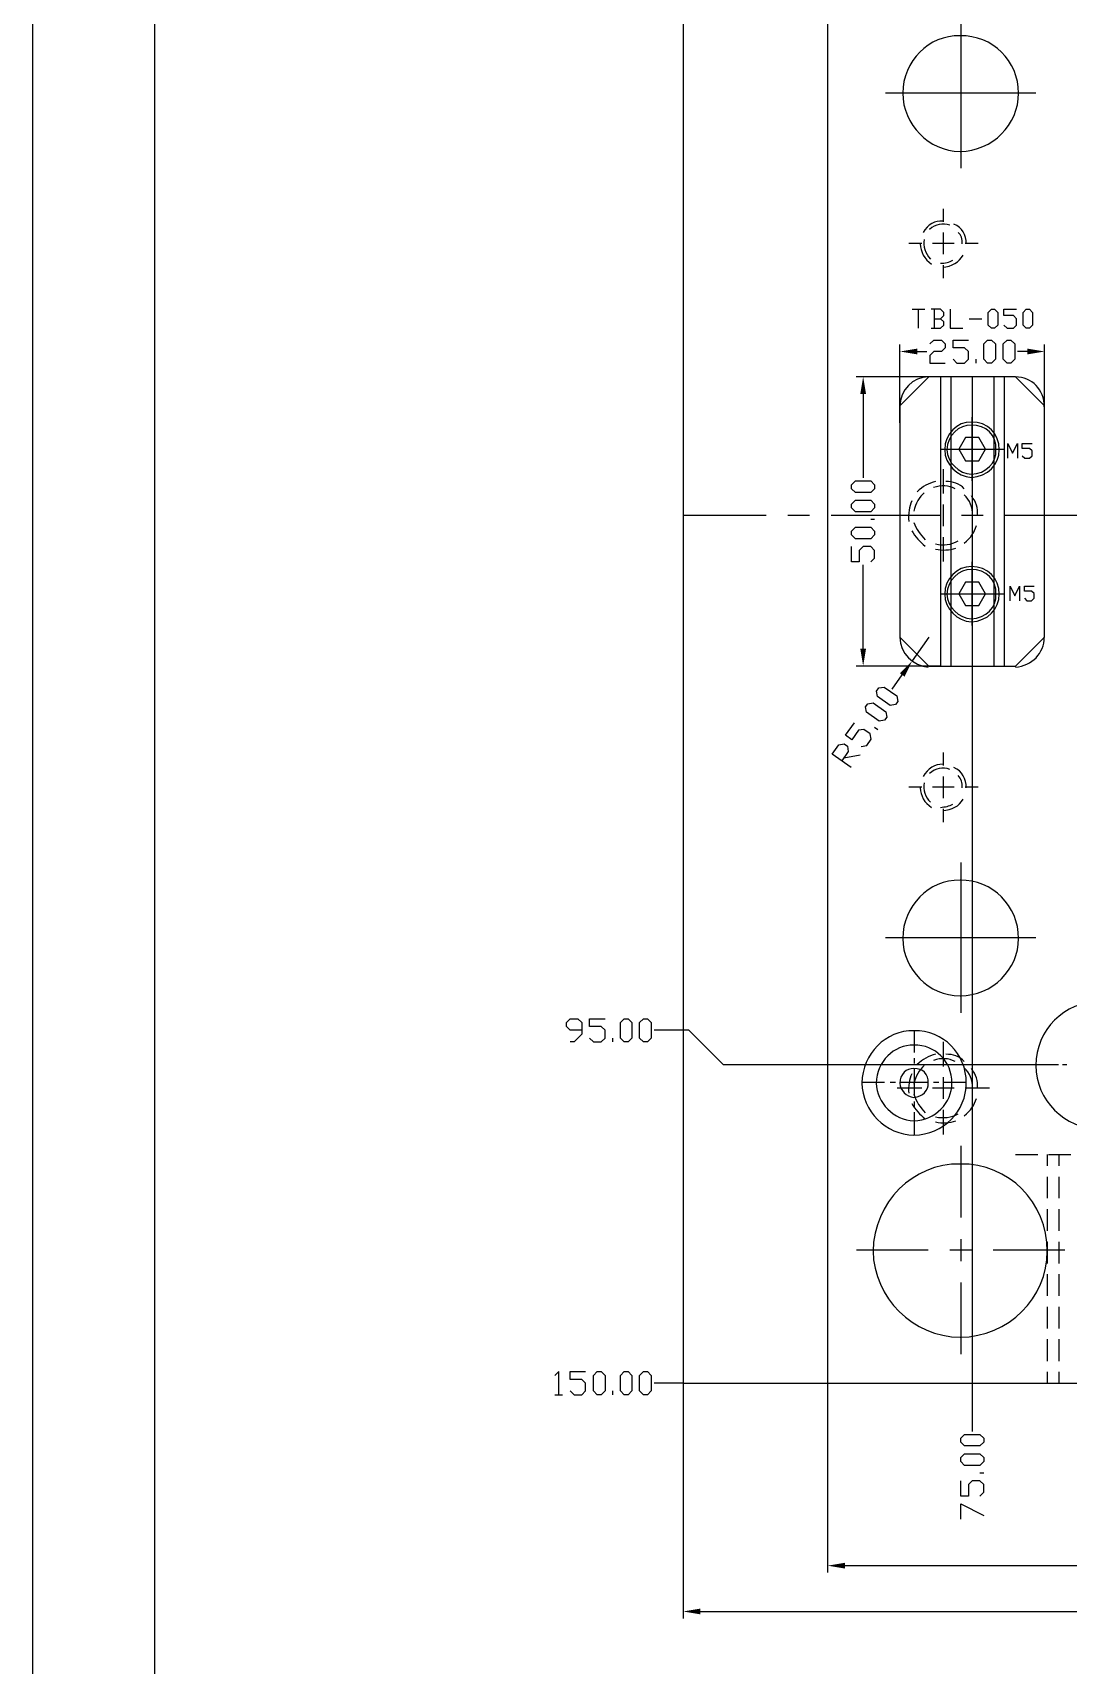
# Model space of a CAD drawing. Header units: inches. Extents: x 2 to 1172, y 492 to 1320.
# Drawn here: x 1.6 to 180.9, y 882.7 to 1165.3 of the extents above; entities that cross this region are included whole.
import ezdxf

# ---------------------------------------------------------------- set-up
doc = ezdxf.new("R2010")
doc.units = ezdxf.units.IN
doc.header["$MEASUREMENT"] = 0

# ---------------------------------------------------------------- blocks, each defined once
blk = doc.blocks.new('AHH1270-500010_1')
at = {"transparency": 33554687}
for points in [[(153.27, 1108.04), (150.27, 1108.54), (153.28, 1109.04)], [(172.3, 1108.04), (175.3, 1108.54), (172.3, 1109.04)], [(144.39, 1101.17), (143.89, 1104.17), (143.39, 1101.17)], [(144.39, 1057.11), (143.89, 1054.11), (143.39, 1057.11)], [(151.07, 1052.28), (152.39, 1055.02), (150.25, 1052.85)], [(140.76, 897.92), (137.75, 898.42), (140.76, 898.92)], [(115.73, 889.99), (112.72, 890.49), (115.73, 890.99)]]:
    blk.add_hatch(color=1, dxfattribs=at).paths.add_polyline_path(points)
for points in [[(0.12, 490.67), (1167.98, 490.67), (1167.98, 1318.03), (0.12, 1318.03), (0.12, 490.67)], [(21.3, 497.92), (21.3, 1310.77)]]:
    blk.add_lwpolyline(points, dxfattribs=at)
at = {"color": 4, "transparency": 33554687}
for points in [[(112.72, 930), (363.04, 930), (363.04, 1230.38), (112.72, 1230.38), (112.72, 930)], [(137.74, 1230.38), (137.74, 930)], [(157.76, 1133.25), (157.76, 1131)], [(157.76, 1129.12), (157.76, 1125.38)], [(154.02, 1127.24), (151.77, 1127.24)], [(159.64, 1127.24), (155.9, 1127.24)], [(163.78, 1127.24), (161.52, 1127.24)], [(157.76, 1123.5), (157.76, 1121.25)], [(155.26, 1104.17), (150.26, 1099.15)], [(170.28, 1104.17), (155.26, 1104.17)], [(157.27, 1104.17), (157.27, 1054.1)], [(159.04, 1104.17), (159.04, 1054.1)], [(162.78, 1104.17), (162.78, 1054.1)], [(166.52, 1104.17), (166.52, 1054.1)], [(168.28, 1104.17), (168.28, 1054.1)], [(175.3, 1099.15), (170.28, 1104.17)], [(150.26, 1099.15), (150.26, 1059.11)], [(175.3, 1059.11), (175.3, 1099.15)], [(157.76, 1088.19), (157.76, 1083.95)], [(157.76, 1082.07), (157.76, 1078.31)], [(157.76, 1076.43), (157.76, 1072.18)], [(150.26, 1059.11), (155.26, 1054.1)], [(170.28, 1054.1), (175.3, 1059.11)], [(155.26, 1054.1), (170.28, 1054.1)], [(157.76, 1039.14), (157.76, 1036.88)], [(157.76, 1035), (157.76, 1031.25)], [(154.02, 1033.12), (151.77, 1033.12)], [(159.64, 1033.12), (155.9, 1033.12)], [(163.78, 1033.12), (161.52, 1033.12)], [(157.76, 1029.37), (157.76, 1027.11)], [(152.76, 987.21), (152.76, 991.06)], [(157.76, 989.07), (157.76, 984.82)], [(152.76, 985.33), (152.76, 986.27)], [(152.76, 979.71), (152.76, 984.39)], [(177.68, 985.07), (173.8, 985.07)], [(179.17, 985.07), (178.42, 985.07)], [(147.6, 982.05), (143.75, 982.05)], [(149.48, 982.05), (148.54, 982.05)], [(154.02, 981.06), (149.77, 981.06)], [(155.1, 982.05), (150.42, 982.05)], [(159.64, 981.06), (155.9, 981.06)], [(156.98, 982.05), (156.04, 982.05)], [(157.76, 982.94), (157.76, 979.18)], [(161.77, 982.05), (157.92, 982.05)], [(165.78, 981.06), (161.52, 981.06)], [(152.76, 977.83), (152.76, 978.77)], [(152.76, 973.04), (152.76, 976.89)], [(157.76, 977.3), (157.76, 973.06)], [(170.27, 969.58), (174.11, 969.58)], [(175.8, 967.61), (175.8, 969.58)], [(175.99, 969.58), (179.84, 969.58)], [(177.8, 967.61), (177.8, 969.58)], [(175.8, 961.99), (175.8, 965.73)], [(177.8, 961.99), (177.8, 965.73)], [(175.8, 956.35), (175.8, 960.11)], [(177.8, 956.35), (177.8, 960.11)], [(175.8, 950.73), (175.8, 954.47)], [(177.8, 950.73), (177.8, 954.47)], [(175.8, 945.09), (175.8, 948.85)], [(177.8, 945.09), (177.8, 948.85)], [(175.8, 939.45), (175.8, 943.21)], [(177.8, 939.45), (177.8, 943.21)], [(175.8, 933.83), (175.8, 937.59)], [(177.8, 933.83), (177.8, 937.59)], [(175.8, 930), (175.8, 931.95)], [(177.8, 930), (177.8, 931.95)]]:
    blk.add_lwpolyline(points, dxfattribs=at)
at = {"color": 6, "transparency": 33554687}
for points in [[(160.78, 1166.29), (160.78, 1140.26)], [(173.8, 1153.27), (147.76, 1153.27)], [(162.78, 1086.13), (162.78, 1097.15)], [(161.63, 1093.65), (160.46, 1091.65), (161.63, 1089.64), (163.94, 1089.64), (165.09, 1091.65), (163.94, 1093.65), (161.63, 1093.65)], [(157.27, 1091.65), (168.28, 1091.65)], [(168.94, 1090.1), (168.94, 1092.61), (169.77, 1090.94), (170.6, 1092.61), (170.6, 1090.1)], [(171.44, 1090.51), (171.86, 1090.1), (172.7, 1090.1), (173.12, 1090.51), (173.12, 1091.35), (172.7, 1091.77), (171.44, 1091.77), (171.44, 1092.61), (173.12, 1092.61)], [(162.78, 1061.11), (162.78, 1072.12)], [(161.63, 1068.61), (160.46, 1066.61), (161.63, 1064.6), (163.94, 1064.6), (165.09, 1066.61), (163.94, 1068.61), (161.63, 1068.61)], [(157.27, 1066.61), (168.28, 1066.61)], [(169.31, 1065.42), (169.31, 1067.92), (170.14, 1066.25), (170.98, 1067.92), (170.98, 1065.42)], [(171.81, 1065.84), (172.22, 1065.42), (173.05, 1065.42), (173.48, 1065.84), (173.48, 1066.68), (173.05, 1067.09), (171.81, 1067.09), (171.81, 1067.92), (173.48, 1067.92)], [(160.78, 1020.11), (160.78, 994.07)], [(173.8, 1007.09), (147.76, 1007.09)], [(160.78, 971.06), (160.78, 958.66)], [(155.14, 953.02), (142.76, 953.02)], [(162.66, 953.02), (158.9, 953.02)], [(160.78, 954.9), (160.78, 951.14)], [(178.8, 953.02), (166.4, 953.02)], [(160.78, 947.4), (160.78, 935)]]:
    blk.add_lwpolyline(points, dxfattribs=at)
at = {"color": 1, "transparency": 33554687}
for points in [[(152.37, 1115.86), (154.57, 1115.86)], [(153.47, 1112.56), (153.47, 1115.86)], [(155.67, 1112.56), (157.3, 1112.56), (157.85, 1113.11), (157.85, 1113.66), (157.3, 1114.21), (157.85, 1114.76), (157.85, 1115.31), (157.3, 1115.86), (155.67, 1115.86)], [(156.2, 1115.86), (156.2, 1112.56)], [(156.2, 1114.21), (157.3, 1114.21)], [(158.95, 1115.86), (158.95, 1112.56), (161.15, 1112.56)], [(162.23, 1114.21), (164.43, 1114.21)], [(166.08, 1112.56), (165.53, 1113.11), (165.53, 1115.31), (166.08, 1115.86), (166.63, 1115.86), (167.18, 1115.31), (167.18, 1113.11), (166.63, 1112.56), (166.08, 1112.56)], [(168.26, 1113.11), (168.81, 1112.56), (169.91, 1112.56), (170.46, 1113.11), (170.46, 1114.21), (169.91, 1114.76), (168.26, 1114.76), (168.26, 1115.86), (170.46, 1115.86)], [(172.11, 1112.56), (171.56, 1113.11), (171.56, 1115.31), (172.11, 1115.86), (172.66, 1115.86), (173.21, 1115.31), (173.21, 1113.11), (172.66, 1112.56), (172.11, 1112.56)], [(155.44, 1109.86), (156.1, 1110.53), (157.44, 1110.53), (158.1, 1109.86), (158.1, 1109.19), (157.44, 1108.53), (156.1, 1108.53), (155.44, 1107.86), (155.44, 1106.53), (158.1, 1106.53)], [(159.45, 1107.2), (160.1, 1106.53), (161.43, 1106.53), (162.11, 1107.2), (162.11, 1108.53), (161.43, 1109.19), (159.45, 1109.19), (159.45, 1110.53), (162.11, 1110.53)], [(165.44, 1106.53), (164.79, 1107.2), (164.79, 1109.86), (165.44, 1110.53), (166.12, 1110.53), (166.79, 1109.86), (166.79, 1107.2), (166.12, 1106.53), (165.44, 1106.53)], [(168.79, 1106.53), (168.12, 1107.2), (168.12, 1109.86), (168.79, 1110.53), (169.45, 1110.53), (170.12, 1109.86), (170.12, 1107.2), (169.45, 1106.53), (168.79, 1106.53)], [(150.26, 1096.19), (150.26, 1109.74)], [(153.26, 1108.53), (154.93, 1108.53)], [(172.29, 1108.53), (170.62, 1108.53)], [(175.3, 1096.19), (175.3, 1109.74)], [(163.44, 1106.53), (163.44, 1107.2)], [(157.27, 1104.17), (142.69, 1104.17)], [(143.88, 1101.15), (143.88, 1086.65)], [(145.88, 1084.8), (145.23, 1084.13), (142.55, 1084.13), (141.87, 1084.8), (141.87, 1085.48), (142.55, 1086.13), (145.23, 1086.13), (145.88, 1085.48), (145.88, 1084.8)], [(145.88, 1081.47), (145.23, 1080.79), (142.55, 1080.79), (141.87, 1081.47), (141.87, 1082.12), (142.55, 1082.8), (145.23, 1082.8), (145.88, 1082.12), (145.88, 1081.47)], [(112.72, 1080.19), (127.1, 1080.19)], [(130.86, 1080.19), (134.62, 1080.19)], [(138.38, 1080.19), (157.14, 1080.19)], [(145.88, 1079.46), (145.23, 1079.46)], [(160.9, 1080.19), (164.66, 1080.19)], [(168.4, 1080.19), (187.18, 1080.19)], [(145.88, 1076.79), (145.23, 1076.13), (142.55, 1076.13), (141.87, 1076.79), (141.87, 1077.46), (142.55, 1078.13), (145.23, 1078.13), (145.88, 1077.46), (145.88, 1076.79)], [(145.23, 1072.12), (145.88, 1072.78), (145.88, 1074.13), (145.23, 1074.78), (143.88, 1074.78), (143.22, 1074.13), (143.22, 1072.12), (141.87, 1072.12), (141.87, 1074.78)], [(143.88, 1057.1), (143.88, 1071.63)], [(155.26, 1059.11), (152.39, 1055.01)], [(157.27, 1054.1), (142.69, 1054.1)], [(162.78, 1054.1), (162.78, 921.63)], [(148.91, 1050.1), (150.65, 1052.56)], [(149.5, 1047.45), (148.58, 1047.29), (146.38, 1048.82), (146.22, 1049.76), (146.61, 1050.31), (147.55, 1050.47), (149.73, 1048.93), (149.89, 1047.99), (149.5, 1047.45)], [(147.57, 1044.72), (146.64, 1044.56), (144.46, 1046.11), (144.3, 1047.03), (144.69, 1047.58), (145.62, 1047.74), (147.8, 1046.2), (147.96, 1045.27), (147.57, 1044.72)], [(143.56, 1040.2), (144.5, 1040.36), (145.26, 1041.44), (145.1, 1042.38), (144.02, 1043.14), (143.08, 1042.99), (141.93, 1041.35), (140.85, 1042.12), (142.37, 1044.3)], [(146.41, 1043.09), (145.88, 1043.46)], [(141.8, 1036.53), (138.54, 1038.85), (139.69, 1040.48), (140.61, 1040.64), (141.16, 1040.25), (141.32, 1039.33), (140.17, 1037.7)], [(140.54, 1038.23), (143.35, 1038.73)], [(95.2, 991.08), (93.19, 991.08), (92.52, 991.73), (92.52, 992.41), (93.19, 993.08), (94.52, 993.08), (95.2, 992.41), (95.2, 990.4), (93.85, 989.07), (93.19, 989.07)], [(96.53, 989.73), (97.2, 989.07), (98.53, 989.07), (99.21, 989.73), (99.21, 991.08), (98.53, 991.73), (96.53, 991.73), (96.53, 993.08), (99.21, 993.08)], [(102.54, 989.07), (101.87, 989.73), (101.87, 992.41), (102.54, 993.08), (103.2, 993.08), (103.87, 992.41), (103.87, 989.73), (103.2, 989.07), (102.54, 989.07)], [(105.87, 989.07), (105.2, 989.73), (105.2, 992.41), (105.87, 993.08), (106.55, 993.08), (107.2, 992.41), (107.2, 989.73), (106.55, 989.07), (105.87, 989.07)], [(100.54, 989.07), (100.54, 989.73)], [(173.8, 985.07), (119.72, 985.07), (113.71, 991.08), (107.7, 991.08)], [(91.19, 928), (91.19, 932), (90.52, 931.33)], [(93.19, 928.65), (93.85, 928), (95.2, 928), (95.85, 928.65), (95.85, 930), (95.2, 930.66), (93.19, 930.66), (93.19, 932), (95.85, 932)], [(97.86, 928), (97.2, 928.65), (97.2, 931.33), (97.86, 932), (98.53, 932), (99.21, 931.33), (99.21, 928.65), (98.53, 928), (97.86, 928)], [(102.54, 928), (101.87, 928.65), (101.87, 931.33), (102.54, 932), (103.2, 932), (103.87, 931.33), (103.87, 928.65), (103.2, 928), (102.54, 928)], [(105.87, 928), (105.2, 928.65), (105.2, 931.33), (105.87, 932), (106.55, 932), (107.2, 931.33), (107.2, 928.65), (106.55, 928), (105.87, 928)], [(112.72, 930), (107.7, 930)], [(112.72, 930), (112.72, 889.28)], [(137.74, 930), (137.74, 897.21)], [(90.52, 928), (91.85, 928)], [(100.54, 928), (100.54, 928.65)], [(164.79, 919.79), (164.11, 919.13), (161.43, 919.13), (160.78, 919.79), (160.78, 920.46), (161.43, 921.13), (164.11, 921.13), (164.79, 920.46), (164.79, 919.79)], [(164.79, 916.45), (164.11, 915.78), (161.43, 915.78), (160.78, 916.45), (160.78, 917.13), (161.43, 917.78), (164.11, 917.78), (164.79, 917.13), (164.79, 916.45)], [(164.11, 910.44), (164.79, 911.11), (164.79, 912.44), (164.11, 913.12), (162.78, 913.12), (162.11, 912.44), (162.11, 910.44), (160.78, 910.44), (160.78, 913.12)], [(164.79, 914.45), (164.11, 914.45)], [(160.78, 906.45), (160.78, 909.11), (164.79, 907.11)], [(140.76, 898.42), (228.7, 898.42)], [(115.72, 890.49), (228.36, 890.49)]]:
    blk.add_lwpolyline(points, dxfattribs=at)
at = {"color": 4, "transparency": 33554687}
for points in [[(170.78, 1153.26), (170.8, 1147.76), (166.31, 1143.28), (160.67, 1143.15), (155.25, 1143.28), (150.77, 1147.76), (150.74, 1153.26), (150.77, 1158.82), (155.25, 1163.3), (160.67, 1163.19), (166.31, 1163.3), (170.8, 1158.82), (170.78, 1153.26)], [(170.78, 1006.95), (170.8, 1001.57), (166.31, 997.09), (160.67, 997.02), (155.25, 997.09), (150.77, 1001.57), (150.74, 1006.95), (150.77, 1012.63), (155.25, 1017.12), (160.67, 1017.06), (166.31, 1017.12), (170.8, 1012.63), (170.78, 1006.95)], [(195.79, 984.96), (195.83, 978.99), (190.9, 974.06), (184.79, 973.96), (178.73, 974.06), (173.8, 978.99), (173.8, 984.96), (173.8, 991.16), (178.73, 996.09), (184.79, 995.95), (190.9, 996.09), (195.83, 991.16), (195.79, 984.96)], [(161.74, 981.94), (161.78, 977.08), (157.75, 973.05), (152.69, 972.9), (147.79, 973.05), (143.76, 977.08), (143.65, 981.94), (143.76, 987.03), (147.79, 991.07), (152.69, 990.99), (157.75, 991.07), (161.78, 987.03), (161.74, 981.94)], [(159.25, 981.94), (159.28, 978.47), (156.36, 975.56), (152.69, 975.38), (149.18, 975.56), (146.26, 978.47), (146.13, 981.94), (146.26, 985.66), (149.18, 988.58), (152.69, 988.51), (156.36, 988.58), (159.28, 985.66), (159.25, 981.94)], [(155.17, 981.94), (155.27, 980.68), (154.15, 979.56), (152.69, 979.46), (151.39, 979.56), (150.27, 980.68), (150.21, 981.94), (150.27, 983.45), (151.39, 984.57), (152.69, 984.43), (154.15, 984.57), (155.27, 983.45), (155.17, 981.94)], [(175.75, 952.86), (175.8, 944.74), (169.08, 938.01), (160.67, 937.96), (152.49, 938.01), (145.77, 944.74), (145.6, 952.86), (145.77, 961.33), (152.49, 968.05), (160.67, 967.93), (169.08, 968.05), (175.8, 961.33), (175.75, 952.86)]]:
    blk.add_open_spline(points, degree=3, knots=[0, 0, 0, 0, 1, 1, 1, 2, 2, 2, 3, 3, 3, 4, 4, 4, 4], dxfattribs=at)
for points in [[(157.66, 1131.09), (156.35, 1131.26), (155.03, 1130.5), (154.29, 1129.14)], [(158.9, 1130.38), (157.73, 1130.85), (156.38, 1130.56), (155.35, 1129.67)], [(161.74, 1127.19), (161.79, 1128.69), (161.02, 1130.01), (159.61, 1130.56)], [(154.47, 1127.9), (154.22, 1126.82), (154.64, 1125.5), (155.53, 1124.53)], [(161.03, 1127.19), (161.13, 1128), (160.89, 1128.72), (160.32, 1129.14)], [(153.76, 1127.19), (153.78, 1125.83), (154.54, 1124.5), (155.71, 1123.64)], [(157.66, 1123.11), (159.21, 1123.25), (160.53, 1124.01), (161.2, 1125.24)], [(157.3, 1123.82), (158.06, 1123.83), (158.81, 1123.98), (159.43, 1124.35)], [(155.17, 1104.13), (152.51, 1104.17), (150.27, 1101.93), (150.21, 1098.99)], [(175.21, 1098.99), (175.3, 1101.93), (173.06, 1104.17), (170.25, 1104.13)], [(156.42, 1086.04), (155.27, 1085.78), (154.2, 1085.17), (153.22, 1084.27)], [(159.79, 1084.8), (158.72, 1085.37), (157.42, 1085.45), (156.06, 1084.98)], [(161.38, 1084.8), (160.58, 1085.65), (159.43, 1086.1), (158.19, 1086.04)], [(152.34, 1082.67), (151.84, 1081.72), (151.66, 1080.49), (151.8, 1079.13)], [(154.47, 1084.09), (153.59, 1083.37), (152.93, 1082.24), (152.69, 1080.9)], [(162.8, 1080.19), (162.89, 1081.54), (162.36, 1082.83), (161.38, 1083.74)], [(163.69, 1080.19), (163.79, 1081.4), (163.42, 1082.58), (162.62, 1083.56)], [(152.34, 1077.53), (152.89, 1076.5), (153.73, 1075.6), (154.64, 1074.87)], [(152.69, 1078.95), (153.05, 1077.89), (153.77, 1076.79), (154.64, 1075.94)], [(161.38, 1075.4), (162.47, 1076.25), (163.17, 1077.27), (163.51, 1078.42)], [(156.42, 1075.23), (157.79, 1074.92), (159.17, 1075.1), (160.32, 1075.76)], [(156.42, 1074.34), (157.62, 1074.07), (158.85, 1074.16), (159.96, 1074.52)], [(150.21, 1059.09), (150.27, 1056.35), (152.51, 1054.11), (155.17, 1053.94)], [(170.25, 1053.94), (173.06, 1054.11), (175.3, 1056.35), (175.21, 1059.09)], [(157.66, 1037.1), (156.35, 1037.14), (155.03, 1036.38), (154.29, 1034.97)], [(158.9, 1036.21), (157.73, 1036.73), (156.38, 1036.44), (155.35, 1035.5)], [(161.74, 1033.02), (161.79, 1034.57), (161.02, 1035.89), (159.61, 1036.57)], [(161.03, 1033.02), (161.13, 1033.88), (160.89, 1034.6), (160.32, 1035.15)], [(153.76, 1033.02), (153.78, 1031.71), (154.54, 1030.38), (155.71, 1029.65)], [(154.47, 1033.91), (154.22, 1032.7), (154.64, 1031.38), (155.53, 1030.54)], [(157.3, 1029.65), (158.06, 1029.71), (158.81, 1029.86), (159.43, 1030.18)], [(157.66, 1029.12), (159.21, 1029.13), (160.53, 1029.89), (161.2, 1031.07)], [(156.42, 986.91), (155.27, 986.66), (154.2, 986.04), (153.22, 985.14)], [(159.79, 985.67), (158.72, 986.25), (157.42, 986.32), (156.06, 985.85)], [(161.38, 985.67), (160.58, 986.52), (159.43, 986.97), (158.19, 986.91)], [(152.34, 983.54), (151.84, 982.59), (151.66, 981.37), (151.8, 980.17)], [(154.47, 984.96), (153.59, 984.25), (152.93, 983.11), (152.69, 981.77)], [(162.8, 981.06), (162.89, 982.41), (162.36, 983.7), (161.38, 984.6)], [(163.69, 981.06), (163.79, 982.28), (163.42, 983.46), (162.62, 984.43)], [(152.34, 978.4), (152.89, 977.38), (153.73, 976.47), (154.64, 975.74)], [(152.69, 979.99), (153.05, 978.76), (153.77, 977.66), (154.64, 976.8)], [(161.38, 976.27), (162.47, 977.13), (163.17, 978.14), (163.51, 979.28)], [(156.42, 976.09), (157.79, 975.79), (159.17, 975.98), (160.32, 976.62)], [(156.42, 975.2), (157.62, 974.94), (158.85, 975.04), (159.96, 975.38)]]:
    blk.add_open_spline(points, degree=3, dxfattribs=at)
at = {"color": 6, "transparency": 33554687}
for points in [[(167.41, 1091.54), (167.54, 1089.03), (165.41, 1086.9), (162.62, 1086.75), (160.16, 1086.9), (158.03, 1089.03), (158.01, 1091.54), (158.03, 1094.28), (160.16, 1096.41), (162.62, 1096.33), (165.41, 1096.41), (167.54, 1094.28), (167.41, 1091.54)], [(166.88, 1091.54), (167.04, 1089.3), (165.14, 1087.4), (162.62, 1087.29), (160.44, 1087.4), (158.53, 1089.3), (158.37, 1091.54), (158.53, 1094), (160.44, 1095.91), (162.62, 1095.8), (165.14, 1095.91), (167.04, 1094), (166.88, 1091.54)], [(167.41, 1066.54), (167.54, 1063.99), (165.41, 1061.87), (162.62, 1061.75), (160.16, 1061.87), (158.03, 1063.99), (158.01, 1066.54), (158.03, 1069.25), (160.16, 1071.38), (162.62, 1071.32), (165.41, 1071.38), (167.54, 1069.25), (167.41, 1066.54)], [(166.88, 1066.54), (167.04, 1064.27), (165.14, 1062.37), (162.62, 1062.28), (160.44, 1062.37), (158.53, 1064.27), (158.37, 1066.54), (158.53, 1068.97), (160.44, 1070.88), (162.62, 1070.79), (165.14, 1070.88), (167.04, 1068.97), (166.88, 1066.54)]]:
    blk.add_open_spline(points, degree=3, knots=[0, 0, 0, 0, 1, 1, 1, 2, 2, 2, 3, 3, 3, 4, 4, 4, 4], dxfattribs=at)

msp = doc.modelspace()

# ---------------------------------------------------------------- block references
msp.add_blockref('AHH1270-500010_1', (1.45, 1.53))

doc.saveas('drawing.dxf')
